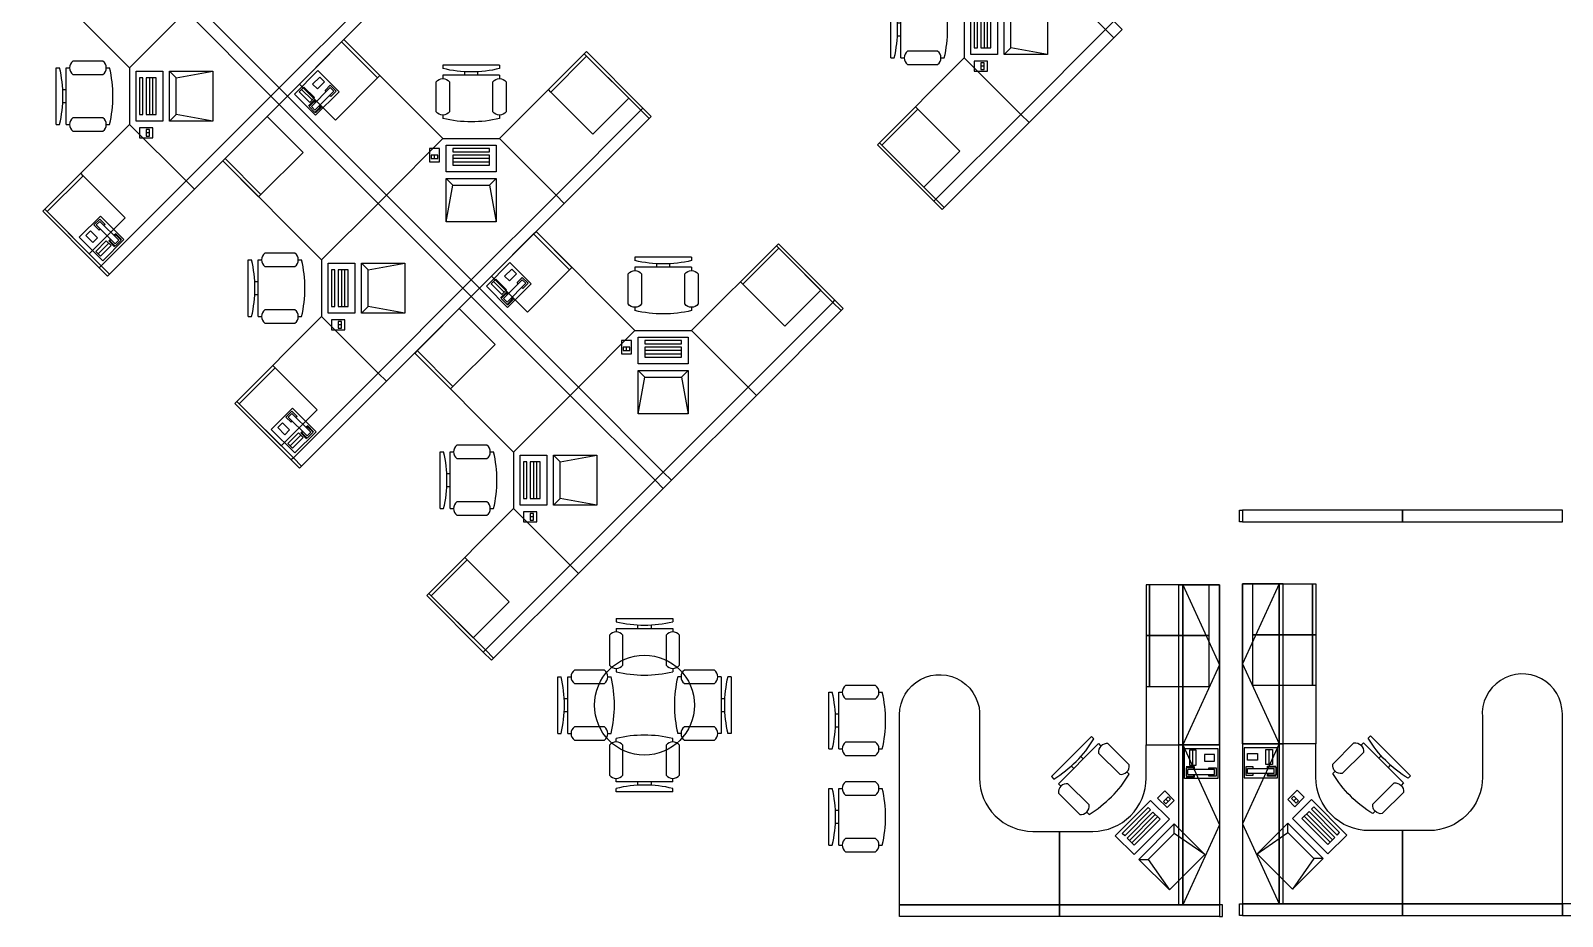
# Model space of a CAD drawing. Extents: x 134 to 3030, y 231 to 1533.
# Drawn here: x 439.9 to 899.6, y 232.1 to 497.9 of the extents above; entities that cross this region are included whole.
import ezdxf

# ---------------------------------------------------------------- set-up
doc = ezdxf.new("R2010")
doc.units = 0
doc.header["$LTSCALE"] = 96
doc.header["$MEASUREMENT"] = 0
doc.layers.get('0').update_dxf_attribs({"linetype": 'CONTINUOUS'})
for name, color, linetype, lineweight in [('A-FURN-3-WKSF', 200, 'CONTINUOUS', 25), ('A-FURN-P-PEDS', 5, 'CONTINUOUS', 25), ('A-FURN-P-PHWL-46', 1, 'CONTINUOUS', 25), ('A-FURN-P-PHWL-462', 1, 'CONTINUOUS', 25), ('A-FURN-P-SEAT', 4, 'CONTINUOUS', 25), ('A-FURN-P-STOR', 7, 'CONTINUOUS', 25), ('A-FURN-P-WKSF', 200, 'CONTINUOUS', 25), ('A-FURN-P-WKSF2', 200, 'CONTINUOUS', 25), ('COMPUTER-P3', 2, 'CONTINUOUS', 25), ('TELEPHONE-ST12', 3, 'CONTINUOUS', 25)]:
    doc.layers.add(name, color=color, linetype=linetype, lineweight=lineweight)
doc.styles.add('ATTR', font='romans.shx', dxfattribs={"width": 0.8, "height": 2.52})

# ---------------------------------------------------------------- blocks, each defined once
blk = doc.blocks.new('http...pointasearch.autodesk.com.GeneralSymbolsCatalog.idropxml.COMPUTER_TERMINAL.xml.COMPUTER_TERMINAL')
for p, q in [((0, -13), (0, 0)), ((2, -11), (0, 0)), ((0, 0), (15, 0)), ((15, 0), (13, -11)), ((15, 0), (15, -13)), ((0, -13), (2, -11)), ((15, -13), (0, -13)), ((13, -11), (2, -11)), ((13, -11), (15, -13)), ((0, -15), (15, -15)), ((0, -23), (0, -15)), ((13, -17), (2, -17)), ((2, -17), (2, -20)), ((13, -18), (2, -18)), ((13, -20), (13, -17)), ((15, -15), (15, -23)), ((17, -18), (17, -22)), ((20, -18), (17, -18)), ((20, -22), (20, -18)), ((2, -19), (13, -19)), ((2, -20), (13, -20)), ((13, -21), (2, -21)), ((2, -21), (2, -22)), ((2, -22), (13, -22)), ((13, -22), (13, -21)), ((17, -22), (20, -22)), ((17.5, -19), (17.5, -20)), ((19.5, -19), (17.5, -19)), ((17.5, -20), (19.5, -20)), ((18.5, -19), (18.5, -20)), ((19.5, -20), (19.5, -19)), ((15, -23), (0, -23))]:
    blk.add_line(p, q)
at = {"style": 'ATTR', "width": 0.8, "flags": 9}
blk.add_attdef('ESTCODE', (0, 0), '', height=0.000059, dxfattribs=at)
blk = doc.blocks.new('http...pointasearch.autodesk.com.GeneralSymbolsCatalog.idropxml.DESK_CHAIR.xml.DESK_CHAIR')
at = {"linetype": 'Continuous'}
for p, q in [((-8.5, 0), (-8.5, -1)), ((-8.5, 0), (8.5, 0)), ((8.5, 0), (8.5, -1)), ((-8.5, -3), (-8.5, -4)), ((-8.5, -3), (8.5, -3)), ((-2, -3), (-2, -1.9355)), ((2, -1.9576), (2, -3)), ((8.5, -3), (8.5, -4)), ((-10.5, -5), (-10.5, -14)), ((-6.5, -14), (-6.5, -5)), ((6.5, -5), (6.5, -14)), ((10.5, -14), (10.5, -5)), ((-8.5, -15), (-8.5, -16)), ((8.5, -15), (8.5, -16))]:
    blk.add_line(p, q, dxfattribs=at)
for centre, radius, start, end in [((-8.5, -6.5), 2.5, 36.8699, 143.1301), ((0, 34.625), 36.625, 256.5803, 283.4197), ((8.5, -6.5), 2.5, 36.8699, 143.1301), ((-8.5, -12.5), 2.5, 216.8699, 323.1301), ((0, 19.625), 36.625, 256.5803, 283.4197), ((8.5, -12.5), 2.5, 216.8699, 323.1301)]:
    blk.add_arc(centre, radius, start, end, dxfattribs=at)
at = {"style": 'ATTR', "width": 0.8, "flags": 9}
blk.add_attdef('ESTCODE', (0, 0), '', height=0.0042, dxfattribs=at)
blk = doc.blocks.new('http...pointasearch.autodesk.com.GeneralSymbolsCatalog.idropxml.MULTI_LINE_TELEPHONE.xml.MULTI_LINE_TELEPHONE')
for p, q in [((-4.5, 0), (4.5, 0)), ((-4.5, -10), (-4.5, 0)), ((4.5, 0), (4.5, -10)), ((-4, -0.5), (-4, -3)), ((-4, -3), (-3.25, -3)), ((-1.25, -0.5), (-3.75, -0.5)), ((-3.75, -0.5), (-3.75, -2.75)), ((-3.75, -2.75), (-3.25, -2.75)), ((-3.25, -1), (-1.75, -1)), ((-3.25, -1), (-3.25, -9)), ((-1.75, -9), (-1.75, -1)), ((-1.75, -2.75), (-1.25, -2.75)), ((-1.75, -3), (-1, -3)), ((-1.25, -2.75), (-1.25, -0.5)), ((-1, -3), (-1, -0.5)), ((-0.5, -1.5), (-0.5, -3.5)), ((4, -1.5), (-0.5, -1.5)), ((-0.5, -2.5), (4, -2.5)), ((-0.5, -3.5), (4, -3.5)), ((4, -3.5), (4, -1.5)), ((-3.75, -9.5), (-3.75, -7.25)), ((-3.75, -7.25), (-3.25, -7.25)), ((-3.25, -9), (-1.75, -9)), ((-1.75, -7.25), (-1.25, -7.25)), ((-1.25, -7.25), (-1.25, -9.5)), ((0.75, -6), (0.75, -9)), ((2.75, -6), (0.75, -6)), ((0.75, -9), (2.75, -9)), ((2.75, -9), (2.75, -6)), ((4.5, -10), (-4.5, -10)), ((-1.25, -9.5), (-3.75, -9.5))]:
    blk.add_line(p, q)
at = {"style": 'ATTR', "width": 0.8, "flags": 9}
blk.add_attdef('ESTCODE', (0, 0), '', height=0.0000256, dxfattribs=at)
blk = doc.blocks.new("20'' Dia Table")
at = {"linetype": 'Continuous'}
blk.add_circle((0, 0), 10, dxfattribs=at)
at = {"style": 'ATTR', "width": 0.8, "flags": 9}
blk.add_attdef('ESTCODE', (0, 0), '', height=0.00199, dxfattribs=at)

msp = doc.modelspace()

# ---------------------------------------------------------------- linework, layer by layer
at = {"layer": 'A-FURN-P-PEDS', "elevation": 0}
for points in [[(531.4, 471.05), (520.62, 481.84), (533.26, 494.48), (544.04, 483.69)], [(619.43, 477.6), (608.65, 466.81), (596.01, 479.45), (606.79, 490.24)], [(708, 450.9), (718.78, 461.69), (706.14, 474.33), (695.36, 463.54)], [(521.68, 461.33), (510.89, 472.12), (498.25, 459.48), (509.04, 448.69)], [(457.51, 430.93), (468.29, 441.71), (455.65, 454.35), (444.87, 443.57)], [(589.03, 413.43), (578.24, 424.21), (590.88, 436.85), (601.67, 426.07)], [(677.06, 419.97), (666.28, 409.18), (653.64, 421.82), (664.42, 432.61)], [(579.31, 403.7), (568.52, 414.49), (555.88, 401.85), (566.67, 391.06)], [(515.14, 373.3), (525.92, 384.08), (513.28, 396.72), (502.5, 385.94)], [(572.76, 315.67), (583.55, 326.45), (570.91, 339.09), (560.13, 328.31)], [(793.59, 316.38), (793.59, 331.63), (775.71, 331.63), (775.71, 316.38)], [(806.74, 316.6), (806.74, 331.85), (824.61, 331.85), (824.61, 316.6)], [(793.59, 301.13), (793.59, 316.38), (775.71, 316.38), (775.71, 301.13)], [(806.74, 301.35), (806.74, 316.6), (824.61, 316.6), (824.61, 301.35)]]:
    msp.add_lwpolyline(points, close=True, dxfattribs=at)
at = {"layer": 'A-FURN-P-PEDS', "linetype": 'Continuous', "elevation": 0}
for points in [[(544.04, 483.69), (533.26, 494.48), (533.96, 495.18), (544.75, 484.4)], [(606.79, 490.24), (596.01, 479.45), (595.3, 480.16), (606.09, 490.94)], [(695.36, 463.54), (706.14, 474.33), (705.44, 475.03), (694.65, 464.25)], [(509.04, 448.69), (498.25, 459.48), (497.55, 458.77), (508.33, 447.99)], [(444.87, 443.57), (455.65, 454.35), (454.94, 455.06), (444.16, 444.27)], [(601.67, 426.07), (590.88, 436.85), (591.59, 437.56), (602.37, 426.77)], [(664.42, 432.61), (653.64, 421.82), (652.93, 422.53), (663.72, 433.31)], [(566.67, 391.06), (555.88, 401.85), (555.18, 401.14), (565.96, 390.36)], [(502.5, 385.94), (513.28, 396.72), (512.57, 397.43), (501.79, 386.64)], [(560.13, 328.31), (570.91, 339.09), (570.2, 339.8), (559.42, 329.01)], [(775.71, 316.38), (775.71, 331.63), (774.71, 331.63), (774.71, 316.38)], [(824.61, 316.6), (824.61, 331.85), (825.61, 331.85), (825.61, 316.6)], [(775.71, 301.13), (775.71, 316.38), (774.71, 316.38), (774.71, 301.13)], [(824.61, 301.35), (824.61, 316.6), (825.61, 316.6), (825.61, 301.35)]]:
    msp.add_lwpolyline(points, close=True, dxfattribs=at)
at = {"layer": 'A-FURN-P-PHWL-46', "elevation": 0}
for points in [[(489.06, 506.14), (486.59, 503.67), (512.04, 478.21), (514.52, 480.69)], [(539.97, 506.14), (542.45, 503.67), (516.99, 478.21), (514.52, 480.69)], [(737.08, 472.73), (739.55, 470.26), (765.01, 495.72), (762.53, 498.19)], [(486.59, 452.76), (489.06, 450.28), (514.52, 475.74), (512.04, 478.21)], [(516.99, 478.21), (514.52, 475.74), (544.22, 446.04), (546.69, 448.52)], [(623.06, 473.97), (625.53, 471.5), (600.08, 446.04), (597.6, 448.52)], [(623.68, 474.59), (626.15, 472.12), (625.53, 471.5), (623.06, 473.97)], [(711.62, 447.28), (714.1, 444.8), (739.55, 470.26), (737.08, 472.73)], [(461.13, 427.3), (463.61, 424.83), (489.06, 450.28), (486.59, 452.76)], [(546.69, 448.52), (544.22, 446.04), (569.67, 420.59), (572.15, 423.06)], [(597.6, 448.52), (600.08, 446.04), (574.62, 420.59), (572.15, 423.06)], [(711, 446.66), (713.48, 444.18), (714.1, 444.8), (711.62, 447.28)], [(460.51, 426.68), (462.99, 424.21), (463.61, 424.83), (461.13, 427.3)], [(544.22, 395.13), (546.69, 392.65), (572.15, 418.11), (569.67, 420.59)], [(574.62, 420.59), (572.15, 418.11), (601.84, 388.41), (604.32, 390.89)], [(680.69, 416.34), (683.16, 413.87), (657.71, 388.41), (655.23, 390.89)], [(681.31, 416.96), (683.78, 414.49), (683.16, 413.87), (680.69, 416.34)], [(518.76, 369.67), (521.23, 367.2), (546.69, 392.65), (544.22, 395.13)], [(604.32, 390.89), (601.84, 388.41), (627.3, 362.96), (629.78, 365.43)], [(655.23, 390.89), (657.71, 388.41), (632.25, 362.96), (629.78, 365.43)], [(518.14, 369.05), (520.62, 366.58), (521.23, 367.2), (518.76, 369.67)], [(601.84, 337.5), (604.32, 335.03), (629.78, 360.48), (627.3, 362.96)], [(803.61, 354.01), (803.61, 350.51), (802.74, 350.51), (802.74, 354.01)], [(803.61, 354.01), (803.61, 350.51), (851.61, 350.51), (851.61, 354.01)], [(851.61, 354.01), (851.61, 350.51), (899.61, 350.51), (899.61, 354.01)], [(576.39, 312.04), (578.86, 309.57), (604.32, 335.03), (601.84, 337.5)], [(575.77, 311.43), (578.24, 308.95), (578.86, 309.57), (576.39, 312.04)], [(748.71, 235.63), (748.71, 232.13), (700.71, 232.13), (700.71, 235.63)], [(796.71, 235.63), (796.71, 232.13), (748.71, 232.13), (748.71, 235.63)], [(796.71, 235.63), (796.71, 232.13), (797.59, 232.13), (797.59, 235.63)], [(803.61, 235.85), (803.61, 232.35), (802.74, 232.35), (802.74, 235.85)], [(803.61, 235.85), (803.61, 232.35), (851.61, 232.35), (851.61, 235.85)], [(851.61, 235.85), (851.61, 232.35), (899.61, 232.35), (899.61, 235.85)], [(899.61, 235.85), (899.61, 232.35), (947.61, 232.35), (947.61, 235.85)]]:
    msp.add_lwpolyline(points, close=True, dxfattribs=at)
at = {"layer": 'A-FURN-P-PHWL-462', "elevation": 0}
for points in [[(762.53, 498.19), (765.01, 495.72), (767.48, 498.19), (765.01, 500.66)], [(512.04, 478.21), (514.52, 475.74), (516.99, 478.21), (514.52, 480.69)], [(569.67, 420.59), (572.15, 418.11), (574.62, 420.59), (572.15, 423.06)], [(627.3, 362.96), (629.78, 360.48), (632.25, 362.96), (629.78, 365.43)]]:
    msp.add_lwpolyline(points, close=True, dxfattribs=at)
at = {"layer": 'A-FURN-P-STOR', "elevation": 0}
for points in [[(784.46, 331.63), (785.71, 331.63), (785.71, 283.63), (784.46, 283.63)], [(785.71, 331.63), (796.71, 331.63), (796.71, 283.63), (785.71, 283.63)], [(814.61, 331.85), (803.61, 331.85), (803.61, 283.85), (814.61, 283.85)], [(815.86, 331.85), (814.61, 331.85), (814.61, 283.85), (815.86, 283.85)], [(784.46, 283.63), (785.71, 283.63), (785.71, 235.63), (784.46, 235.63)], [(785.71, 283.63), (796.71, 283.63), (796.71, 235.63), (785.71, 235.63)], [(814.61, 283.85), (803.61, 283.85), (803.61, 235.85), (814.61, 235.85)], [(815.86, 283.85), (814.61, 283.85), (814.61, 235.85), (815.86, 235.85)]]:
    msp.add_lwpolyline(points, close=True, dxfattribs=at)
for points in [[(785.71, 331.63), (796.71, 307.63), (785.71, 283.63)], [(814.61, 331.85), (803.61, 307.85), (814.61, 283.85)], [(785.71, 283.63), (796.71, 259.63), (785.71, 235.63)], [(814.61, 283.85), (803.61, 259.85), (814.61, 235.85)]]:
    msp.add_lwpolyline(points, dxfattribs=at)
at = {"layer": 'A-FURN-P-WKSF', "elevation": 0}
for points in [[(523, 523.12), (539.97, 506.14), (514.52, 480.69), (489.06, 506.14), (506.03, 523.12), (523, 523.12)], [(720.11, 489.7), (737.08, 472.73), (762.53, 498.19), (737.08, 523.65), (720.11, 506.68), (720.11, 489.7)], [(469.62, 469.73), (486.59, 452.76), (512.04, 478.21), (486.59, 503.67), (469.62, 486.7), (469.62, 469.73)], [(580.63, 465.49), (597.6, 448.52), (572.15, 423.06), (546.69, 448.52), (563.66, 465.49), (580.63, 465.49)], [(527.24, 412.1), (544.22, 395.13), (569.67, 420.59), (544.22, 446.04), (527.24, 429.07), (527.24, 412.1)], [(638.26, 407.86), (655.23, 390.89), (629.78, 365.43), (604.32, 390.89), (621.29, 407.86), (638.26, 407.86)], [(584.87, 354.47), (601.84, 337.5), (627.3, 362.96), (601.84, 388.41), (584.87, 371.44), (584.87, 354.47)]]:
    msp.add_lwpolyline(points, dxfattribs=at)
for points in [[(597.6, 448.52), (580.63, 465.49), (606.09, 490.94), (623.06, 473.97)], [(623.68, 474.59), (606.71, 491.56), (606.09, 490.94), (623.06, 473.97)], [(737.08, 472.73), (720.11, 489.7), (694.65, 464.25), (711.62, 447.28)], [(486.59, 452.76), (469.62, 469.73), (444.16, 444.27), (461.13, 427.3)], [(711, 446.66), (694.03, 463.63), (694.65, 464.25), (711.62, 447.28)], [(460.51, 426.68), (443.54, 443.65), (444.16, 444.27), (461.13, 427.3)], [(655.23, 390.89), (638.26, 407.86), (663.72, 433.31), (680.69, 416.34)], [(681.31, 416.96), (664.33, 433.93), (663.72, 433.31), (680.69, 416.34)], [(544.22, 395.13), (527.24, 412.1), (501.79, 386.64), (518.76, 369.67)], [(518.14, 369.05), (501.17, 386.03), (501.79, 386.64), (518.76, 369.67)], [(601.84, 337.5), (584.87, 354.47), (559.42, 329.01), (576.39, 312.04)], [(796.71, 283.63), (796.71, 331.63), (774.71, 331.63), (774.71, 283.63)], [(803.61, 283.85), (803.61, 331.85), (825.61, 331.85), (825.61, 283.85)], [(575.77, 311.43), (558.8, 328.4), (559.42, 329.01), (576.39, 312.04)]]:
    msp.add_lwpolyline(points, close=True, dxfattribs=at)
for points in [[(748.71, 235.63), (700.71, 235.63), (700.71, 292.63, -1.041756), (724.71, 291.64), (724.71, 273.63, 0.414214), (740.71, 257.63), (748.71, 257.63)], [(851.61, 235.85), (899.61, 235.85), (899.61, 292.85, 1.041756), (875.61, 291.87), (875.61, 273.85, -0.414214), (859.61, 257.85), (851.61, 257.85)]]:
    msp.add_lwpolyline(points, format="xyb", close=True, dxfattribs=at)
for points in [[(774.71, 283.63), (796.71, 283.63), (796.71, 235.63), (748.71, 235.63), (748.71, 257.63), (758.71, 257.63, 0.414214), (774.71, 273.63), (774.71, 283.63)], [(825.61, 283.85), (803.61, 283.85), (803.61, 235.85), (851.61, 235.85), (851.61, 257.85), (841.61, 257.85, -0.414214), (825.61, 273.85), (825.61, 283.85)]]:
    msp.add_lwpolyline(points, format="xyb", dxfattribs=at)
at = {"layer": 'A-FURN-P-WKSF2', "elevation": 0}
for points in [[(439.92, 516.4), (469.62, 486.7), (486.59, 503.67), (456.89, 533.37)], [(533.96, 495.18), (563.66, 465.49), (546.69, 448.52), (516.99, 478.21)], [(497.55, 458.77), (527.24, 429.07), (544.22, 446.04), (514.52, 475.74)], [(591.59, 437.56), (621.29, 407.86), (604.32, 390.89), (574.62, 420.59)], [(555.18, 401.14), (584.87, 371.44), (601.84, 388.41), (572.15, 418.11)]]:
    msp.add_lwpolyline(points, close=True, dxfattribs=at)

# ---------------------------------------------------------------- block references
at = {"layer": 'A-FURN-3-WKSF', "xscale": 1.5, "yscale": 1.5, "zscale": 1.5, "rotation": 45}
msp.add_blockref("20'' Dia Table", (624.12, 295.5, 0), dxfattribs=at)
at = {"layer": 'A-FURN-P-SEAT'}
for p, rotation in [((698.11, 498.19, 0), 90), ((447.62, 478.21, 0), 90), ((505.24, 420.59, 0), 90), ((562.87, 362.96, 0), 90), ((598.12, 295.5, 0), 90), ((650.12, 295.5, 0), 270), ((679.5, 290.86, 0), 90.00000000000328), ((624.12, 269.5, 0), 180), ((752.29, 280.05, 0), 45.00000000000328), ((679.5, 262.02, 0), 90.00000000000328)]:
    msp.add_blockref('http...pointasearch.autodesk.com.GeneralSymbolsCatalog.idropxml.DESK_CHAIR.xml.DESK_CHAIR', p, dxfattribs=dict(at, rotation=rotation))
at = {"layer": 'A-FURN-P-SEAT', "xscale": -1}
for p, rotation in [((572.15, 487.49, 0), 1.998401444325282e-12), ((629.78, 429.86, 0), 1.998401444325282e-12), ((848.03, 280.27, 0), 314.9999999999967)]:
    msp.add_blockref('http...pointasearch.autodesk.com.GeneralSymbolsCatalog.idropxml.DESK_CHAIR.xml.DESK_CHAIR', p, dxfattribs=dict(at, rotation=rotation))
at = {"layer": 'A-FURN-P-SEAT'}
msp.add_blockref('http...pointasearch.autodesk.com.GeneralSymbolsCatalog.idropxml.DESK_CHAIR.xml.DESK_CHAIR', (624.12, 321.5, 0), dxfattribs=at)
at = {"layer": 'COMPUTER-P3'}
for p, rotation in [((745.11, 505.69, 0), 269.9999999999999), ((494.62, 485.71, 0), 269.9999999999999), ((579.65, 440.49, 0), 179.9999999999978), ((552.24, 428.09, 0), 269.9999999999999), ((637.28, 382.86, 0), 179.9999999999978), ((609.87, 370.46, 0), 269.9999999999999), ((818.63, 240.27, 0), 134.9999999999771)]:
    msp.add_blockref('http...pointasearch.autodesk.com.GeneralSymbolsCatalog.idropxml.COMPUTER_TERMINAL.xml.COMPUTER_TERMINAL', p, dxfattribs=dict(at, rotation=rotation))
at = {"layer": 'COMPUTER-P3', "xscale": -1, "rotation": 225.0000000000229}
msp.add_blockref('http...pointasearch.autodesk.com.GeneralSymbolsCatalog.idropxml.COMPUTER_TERMINAL.xml.COMPUTER_TERMINAL', (781.69, 240.04, 0), dxfattribs=at)
at = {"layer": 'TELEPHONE-ST12'}
for p, rotation in [((522.25, 475.64, 0), 134.9999999999943), ((464.75, 431.97, 0), 225), ((579.88, 418.01, 0), 134.9999999999943), ((522.38, 374.34, 0), 225), ((786.22, 277.97, 0), 90.00000000000328)]:
    msp.add_blockref('http...pointasearch.autodesk.com.GeneralSymbolsCatalog.idropxml.MULTI_LINE_TELEPHONE.xml.MULTI_LINE_TELEPHONE', p, dxfattribs=dict(at, rotation=rotation))
at = {"layer": 'TELEPHONE-ST12', "xscale": -1, "rotation": 269.9999999999967}
msp.add_blockref('http...pointasearch.autodesk.com.GeneralSymbolsCatalog.idropxml.MULTI_LINE_TELEPHONE.xml.MULTI_LINE_TELEPHONE', (814.11, 278.2, 0), dxfattribs=at)

doc.saveas('drawing.dxf')
